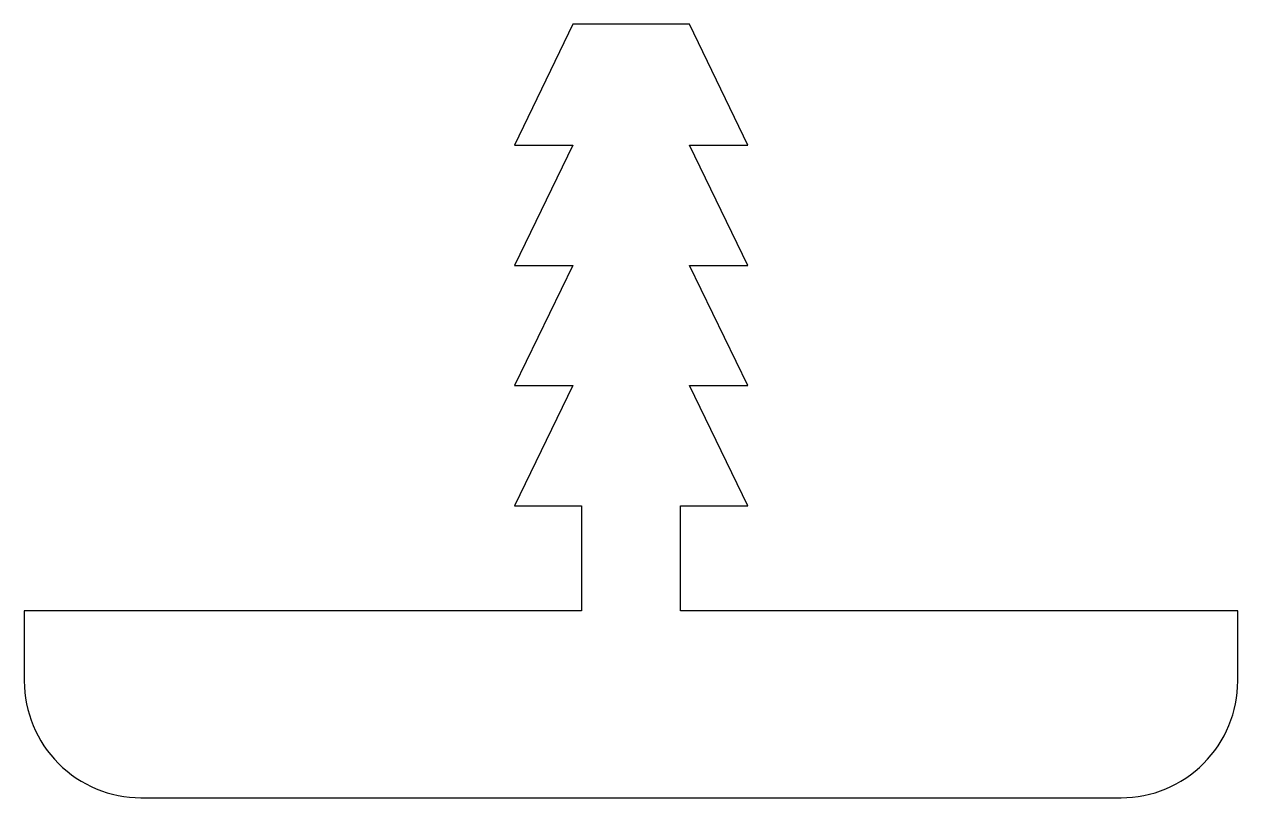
# Model space of a CAD drawing. Extents: x 368.3 to 389.1, y 214.7 to 228.
import ezdxf

# ---------------------------------------------------------------- set-up
doc = ezdxf.new("R2010")
doc.units = 0
doc.layers.get('0').update_dxf_attribs({"linetype": 'CONTINUOUS'})

msp = doc.modelspace()

# ---------------------------------------------------------------- linework, layer by layer
at = {"color": 7}
msp.add_lwpolyline([(376.73, 225.91), (377.73, 225.91), (376.73, 223.85), (377.73, 223.85), (376.73, 221.79), (377.73, 221.79), (376.73, 219.73), (377.88, 219.73), (377.88, 217.93), (368.33, 217.93), (368.33, 216.73, 0.414214), (370.33, 214.73), (370.83, 214.73), (386.63, 214.73), (387.13, 214.73, 0.414214), (389.13, 216.73), (389.13, 217.93), (379.58, 217.93), (379.58, 219.73), (380.73, 219.73), (379.73, 221.79), (380.73, 221.79), (379.73, 223.85), (380.73, 223.85), (379.73, 225.91), (380.73, 225.91), (379.73, 227.98), (378.73, 227.98), (377.73, 227.98)], format="xyb", close=True, dxfattribs=at)

doc.saveas('drawing.dxf')
